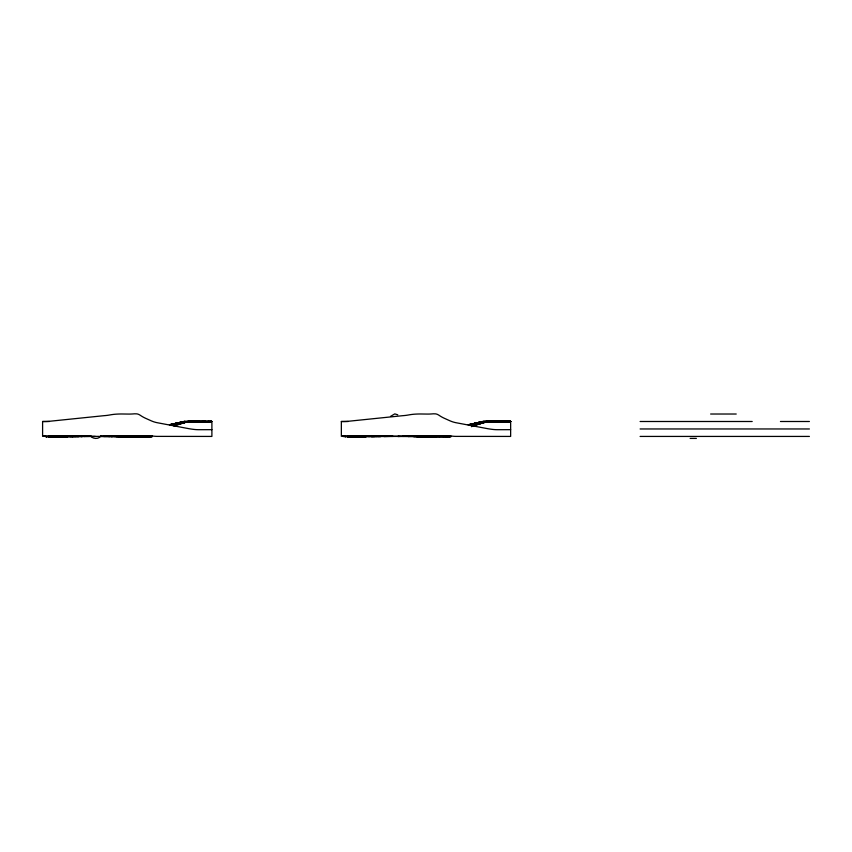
<?xml version="1.0" encoding="UTF-8"?>
<svg xmlns="http://www.w3.org/2000/svg" width="852" height="852" viewBox="0 0 852 852"><rect width="100%" height="100%" fill="white"/><g stroke="black" fill="none" stroke-linecap="round" stroke-linejoin="round"><path stroke-width="1.28" d="M101.132 435.809C98.651 439.611 92.58 439.078 90.078 435.585M390.525 416.383L394.764 413.891L397.788 414.817M371.461 435.617L365.998 436.575L347.51 436.458L361.312 436.543L367.989 435.787L361.418 436.586L347.595 436.661L367.617 435.968L347.052 436.245L371.951 436.032L362.366 436.426M65.04 436.426C53.474 437.342 76.435 434.903 64.89 436.426L68.107 435.883L48.553 436.661L72.878 436.437L48.149 436.032L72.835 436.543L78.938 435.968L48.543 436.682L81.675 436.426L47.254 436.426M192.648 421.41L186.098 421.985L199.304 421.506L186.567 421.921L173.904 426.149C173.776 423.274 206.312 419.322 185.885 422.06L211.892 421.495L211.892 436.426L156.981 436.384A34.612 34.612 0 0 1 151.688 435.862M371.334 435.628L369.129 436.426L371.919 435.723L368.778 436.426M484.479 422.06L471.422 426.607L487.237 421.495L483.435 422.443L486.673 421.495L510.646 421.495L510.646 436.426L455.735 436.384A34.612 34.612 0 0 1 450.442 435.862M473.478 425.159L485.544 421.793L479.229 423.348L488.643 421.495L510.646 421.495L490.922 421.399L504.235 421.506L491.615 421.431M483.35 422.496L489.985 421.325L503.798 421.484L485.981 421.655L489.985 421.314L504.022 421.495L486.023 421.591M175.001 425.01L186.993 421.761L211.892 421.484L188.899 421.495L174.916 425.02M473.744 425.01L485.747 421.761L504.128 421.495M473.669 425.02L479.708 423.146M180.251 423.774L186.332 421.942M366.956 435.862L364.805 436.426L368.096 435.681L364.709 436.426L367.01 435.873M185.779 422.272L188.899 421.495L198.953 421.506L192.563 421.431M486.204 421.719L489.24 421.495L483.127 421.495L468.249 424.839L483.137 421.484L498.42 421.495L483.137 421.484L468.206 424.754M186.939 421.772L180.677 423.274L189.858 421.495M187.451 421.719L190.486 421.495L181.412 422.038L211.892 421.495L184.383 421.495L169.484 424.765L184.383 421.484L211.892 421.495L187.344 421.484L193.138 421.442M185.768 422.23L188.899 421.495L198.793 421.516L192.36 421.325L189.144 421.495L205.396 421.484M480.166 422.145L474.213 423.519L483.148 421.495L491.892 421.442M485.693 421.772L479.463 423.22L485.544 421.793L492.041 421.452M504.416 421.399L498.175 421.559L510.646 421.495L504.576 422.113L510.646 421.495L497.898 421.399M60.503 436.416L73.091 435.734L70.205 436.426L48.33 436.437L73.197 436.032L48.149 436.032L75.945 436.426L54.23 436.107L57.276 436.437M81.973 436.426L83.464 436.096L67.052 436.426M67.649 436.011L48.692 436.48L73.187 436.256L70.152 436.426L72.282 435.713L67.276 436.618L48.138 435.979L60.897 436.394M169.452 424.754L184.383 421.484L199.613 421.495L187.27 421.591M416.117 436.426L412.943 435.936L430.558 436.426L420.611 436.426L423.976 436.639L435.234 435.734L431.421 436.437L419.919 436.181L433.615 436.394M123.966 435.713L114.392 436.448L151.305 436.405L132.933 436.256L151.081 436.426L145.096 436.416M181.401 422.028L184.405 421.495L175.459 423.519L184.383 421.495L181.401 422.028L190.465 421.495M480.166 422.038L486.194 421.399M61.259 436.448L73.229 435.894L48.457 436.639L67.915 436.192M68.203 435.915L48.585 436.543M142.273 436.426L119.024 436.661L114.061 435.67L120.356 436.49L132.667 435.873L120.228 436.512L114.807 435.873M487.653 421.495L477.695 424.264L488.643 421.495M374.624 436.426L377.692 435.968L368.383 436.426L383.698 435.904L380.588 436.426M414.53 435.638L419.173 436.426L426.149 435.841L416.894 436.426L429.759 436.437L427.619 436.426M139.76 436.426L151.944 436.181L121.208 436.171L127.331 435.915L121.335 436.554L115.457 435.958L127.821 436.426M129.525 436.426L132.593 435.936L122.358 436.522L135.585 436.49L119.834 436.554L133.562 436.426M428.279 436.426L431.346 435.936L413.976 436.501L408.779 435.862L437.108 436.416M67.915 435.936L64.624 436.426M366.711 435.958L347.435 436.48L380.397 436.426M64.699 436.426L67.819 435.968L48.33 436.437L67.233 436.543M70.013 436.426L72.984 435.99L66.807 436.49M419.887 436.064L451.219 436.49L419.216 436.49M434.382 436.437L437.981 435.926L423.668 436.607L417.118 435.734L420.515 436.426L438.088 436.213L431.9 436.426M354.496 436.362L347.488 436.693C365.007 435.553 346.647 437.79 342.76 436.107L345.955 436.458M139.632 436.426L117.597 436.107L145.298 436.384M148.791 436.426L122.443 436.618L131.719 436.245L125.074 436.405M118.343 436.426L115.371 435.819L121.548 436.554L127.672 436L110.494 436.096L132.369 436.032L103.497 435.915L109.418 436.554L148.61 436.426L133.157 436.426M393.251 436.426L390.216 436.203L420.441 436.426M400.919 436.426L420.718 436.139M124.104 436.426L133.413 436.16L121.272 436.288L133.423 436.416L121.101 435.947L135.692 436.426M432.06 436.501L418.864 436.533M426.415 436.405L413.571 436.448L420.75 436.181M69.821 436.426L72.921 436.181L60.311 436.288L78.65 436.426L60.311 436.149L66.424 436.48M488.867 421.495L485.832 421.729L510.646 421.495L507.568 421.527M420.643 435.894L422.613 436.426L419.812 435.915L425.68 436.203M363.122 436.426L366.104 436.203L347.36 436.522L371.983 435.894L365.945 436.522L346.902 436.032L350.065 436.426M353.005 436.267L366.104 436.203L353.655 436.405L365.476 436.458M190.188 421.495L187.163 421.697L199.666 421.495L193.5 421.495M417.736 436.426L424.967 436.597M419.983 436.362L426.202 436.501M114.211 436.426L111.197 436.426L124.573 436.426L121.602 436.565M363.048 436.426L366.126 436.288M447.076 436.426L450.08 436.245L425.585 436.575L430.792 436.405M121.24 436.49L127.459 435.766L110.962 436.48M490.922 421.399L497.515 421.506L486.577 421.495M365.817 436.426L359.097 436.501L371.941 436.256L347.158 436.352L360.982 436.512L353.016 436.33L360.385 436.512M45.657 436.362L44.08 436.309L46.924 436.618L43.91 435.777L46.86 436.746L61.504 436.512M48.479 436.735L55.199 436.362M114.402 436.448L121.996 436.139L114.317 436.448L121.996 436.224L115.861 436.448M427.438 436.469L419.152 436.671L412.826 435.766L415.776 436.426L413.465 435.841M138.993 436.426L142.508 436.245L136.299 436.426L139.313 436.362M344.41 436.426L342.887 436.437L346.008 436.426M422.496 436.426L420.526 435.851L441.027 436.426M127.15 436.501L133.381 436.309L130.377 436.426M425.318 436.618L443.785 436.426L423.976 436.639L428.556 436.426M121.793 435.894L126.81 436.277L121.889 435.894M431.24 436.512L435.202 436.32M420.451 436.565L414.36 436.203L426.351 436.171L415.073 436M133.253 436.426L135.83 436.32M428.865 436.49L432.07 436.341L426.958 436.554L440.26 436.543M408.481 436.416L420.675 436.299M428.183 436.512L432.07 436.341M196.216 421.495L205.609 421.506M364.858 436.426L347.488 436.693L360.119 436.49M121.101 436.426L145.032 436.426L138.951 436.49M371.621 436.543L374.699 436.426L368.501 436.426M408.268 436.543L411.26 436.426M428.844 436.426L425.83 436.543L437.481 436.448M121.389 436.543L124.467 436.426L120.228 436.512M138.801 436.416L128.918 436.373L148.259 436.426L129.163 436.437M420.079 436.416L426.266 436.437L414.285 436.16L421.016 436.426M426.277 436.341L410.728 436.426M61.184 436.469L67.393 436.267M131.378 436.426L121.847 436.171M145.128 436.533L148.259 436.426M415.542 435.904L420.526 436.341M132.039 436.405L125.659 436.597L132.976 436.405M126.203 436.597L132.539 436.405M82.314 436.426L80.802 436.469L91.494 436.373M353.079 436.522L346.892 435.979M135.5 436.522L138.759 436.426M426.106 436.512L429.536 436.362L425.627 436.426M87.916 436.426L91.047 436.352L66.392 436.256L79.257 436.426L72.495 436.458M115.744 436.448L121.847 436.288L115.915 436.49M359.395 436.405L353.303 436.48M437.651 436.352L447.385 436.426M497.813 421.42L490.773 421.548L497.142 421.495M114.179 436.48L100.557 436.426L109.812 436.426L103.614 436.469M443.658 436.501L450.846 436.426L438.514 436.426M419.035 436.501L425.446 436.352M123.519 436.501L152.22 436.416L140.143 436.426M145.841 436.458L152.093 436.33L48.788 436.426M362.217 436.426L356.019 436.426M120.356 436.49L127.406 436.522L121.197 436.277L127.31 436.501L124.2 436.426M145.681 436.48L148.706 436.426M365.157 436.384L392.548 436.426M414.679 436.469L411.623 436.426L426.596 436.426L420.515 435.745L423.668 436.426L421.218 435.947M419.503 436.49L424.136 436.426M447.332 436.426L430.974 436.49M143.221 436.33L128.94 436.426M411.537 436.426L402.442 436.384L408.566 436.426M189.655 421.495L192.999 421.442M133.082 436.469L152.093 436.33M141.879 436.469L151.028 436.416L140.069 436.426L152.338 436.405M362.111 436.426L359.065 436.149L380.727 436.426M430.803 436.469L415.201 436.48L412.538 435.606M122.741 436.575L135.724 436.469M144.904 436.501L151.028 436.416M428.375 436.49L434.903 436.405M494.352 421.495L497.6 421.452M114.04 436.405L110.653 436.235L112.166 436.426M378.022 436.469L381.078 436.426L378.022 436.426M383.602 436.426L389.801 436.352L371.28 436.437L377.361 436.426M66.552 436.426L60.354 436.49L66.467 436.426M111.143 436.448L112.73 436.426L100.653 436.426M384.135 436.437L390.248 436.373L384.124 436.426M399.396 436.426L397.841 436.448L400.898 436.426M444.595 436.458L447.545 436.426L441.432 436.533M365.188 436.458L371.674 436.181L359.906 436.448M132.987 436.48L139.078 436.437M447.907 436.426L451.177 436.501L447.79 436.426M371.248 436.458L380.418 436.426M429.067 436.426L436.16 436.416M489.069 421.495L510.646 421.495M79.289 436.458L73.165 436.426L83.145 436.437M414.328 436.416L407.98 436.107L414.615 436.448M103.699 436.426L109.78 436.426M145.852 436.426L152.093 436.426M423.913 436.512L432.315 436.426M438.897 436.426L448.131 436.426M710.621 414.019L736.234 414.019M42.6 436.426L42.6 421.495L49.469 421.495M341.354 436.426L341.354 421.495L348.223 421.495M640.108 421.495L752.188 421.495M780.443 421.495L809.4 421.495M640.108 428.961L809.4 428.961M211.892 429.674L199.581 429.696A44.208 44.208 0 0 1 193.436 429.355A91.76 91.76 0 0 1 187.355 428.386L157.098 422.688A28.553 28.553 0 0 1 151.262 420.835L145.649 418.321A34.431 34.431 0 0 1 140.271 415.275L138.94 414.519A8.169 8.169 0 0 0 136.821 413.87L134.531 413.806A56.328 56.328 0 0 1 128.301 414.072L122.156 413.987A80.333 80.333 0 0 0 116.021 414.168A53.538 53.538 0 0 0 109.961 414.935A53.431 53.431 0 0 1 103.869 415.691L48.756 421.357A70.631 70.631 0 0 1 42.6 421.495M510.646 429.674L498.335 429.696A44.208 44.208 0 0 1 492.19 429.355A91.76 91.76 0 0 1 486.109 428.386L455.852 422.688A28.553 28.553 0 0 1 450.016 420.835L444.403 418.321A34.431 34.431 0 0 1 439.025 415.275L437.694 414.519A8.169 8.169 0 0 0 435.574 413.87L433.285 413.806A56.328 56.328 0 0 1 427.054 414.072L420.909 413.987A80.333 80.333 0 0 0 414.775 414.168A53.538 53.538 0 0 0 408.715 414.935A53.431 53.431 0 0 1 402.623 415.691L347.51 421.357A70.631 70.631 0 0 1 341.354 421.495M84.667 436.426L95.317 436.426M139.877 436.437L151.081 436.426M347.552 436.426L450.719 436.426M640.108 436.426L809.4 436.426M690.131 438.407L696.382 438.407M359.725 436.426L369.502 436.394L362.792 436.426M72.548 436.426L78.682 436.426M431.964 436.405L438.194 436.426M146.278 436.426L152.21 436.501M109.738 436.416L111.314 436.416M133.689 436.426L127.662 436.405L133.828 436.437M437.907 436.405L450.016 436.469L446.906 436.426M365.348 436.416L371.632 436.437M443.647 436.416L446.725 436.426M83.847 436.426L87.713 436.426M125.808 436.448L122.645 436.426L130.739 436.522M444.808 436.405L450.378 436.458M368.873 436.426L377.585 436.48M144.893 436.416L150.942 436.501M117.363 436.426L114.243 436.022L121.016 436.49M83.315 436.426L84.902 436.448M491.774 421.442L498.079 421.506M422.4 436.448L415.819 435.894M414.413 436.426L424.669 436.458L414.285 436.075L417.299 436.426M437.939 436.416L444.212 436.512M138.354 436.416L144.446 436.533M60.567 436.405L67.084 436.575L51.237 436.426L54.347 436.512M198.761 421.516L185.821 422.187L198.835 421.506L192.36 421.325M446.65 436.426L443.647 436.277L449.696 436.501M117.129 436.437L114.157 435.862L120.462 436.49L114.072 435.766M123.391 436.32L124.275 436.341L121.176 435.851M350.012 436.426L353.133 436.501M151.677 436.426L145.543 436.288L151.624 436.458M146.171 436.416L152.306 436.554L146.054 436.405M362.526 436.426L365.668 436.522M54.698 436.448L48.223 436.235L51.322 436.426M420.228 436.426L423.625 436.575M416.66 436.426L413.337 436.288L416.404 436.426M365.146 436.256L368.192 436.426M119.024 436.661L115.531 436.426L118.63 436.661M119.056 436.426L122.273 436.661M45.38 436.426L43.921 435.841L46.998 436.554L43.889 435.713L46.828 436.767L45.294 436.426M422.901 436.426L419.898 436.043L422.848 436.426M345.795 436.618L342.76 436.107M415.286 435.958L419.173 436.426M417.192 436.426L414.125 435.819M120.313 436.426L116.841 435.755L119.514 436.426L117.416 435.777M114.892 435.883L120.121 436.533L114.583 435.755M415.041 435.723L417.576 436.426M121.623 435.83L123.583 436.426M413.273 435.862L415.201 436.48L412.805 435.628M117.32 435.777L119.216 436.426M114.445 435.766L116.351 436.426L114.2 435.66M419.535 435.723L420.228 435.968M208.793 421.431L205.822 422.113L208.804 421.495M426.213 435.766L420.079 436.522L426.213 435.766M426.458 435.926L423.423 436.426L426.458 435.926M133.434 436.022L130.452 436.437L133.434 436.022M83.432 436.32L81.909 436.426L83.432 436.32M488.942 421.495L485.917 421.697L489.016 421.495M55.092 436.384L48.553 436.661L55.092 436.384M82.335 436.394L80.812 436.448L82.335 436.394M205.662 421.41L202.574 421.495L205.662 421.41M489.261 421.495L486.204 421.452L489.218 421.495M72.793 436.48L69.694 436.426L72.835 436.543M496.95 421.516L490.06 421.325L496.897 421.527M365.945 436.522L362.856 436.426L365.987 436.543M118.492 436.426L115.499 436.022L118.439 436.426M345.88 436.49L342.738 435.777L345.805 436.522M420.004 436.661L415.882 436.426L420.004 436.661M45.529 436.426L44.016 436.181L45.476 436.426M422.741 436.426L419.738 435.766L422.613 436.426M416.745 436.501L414.764 435.745L416.745 436.501M344.229 436.426L342.717 435.713L344.197 436.426"/></g></svg>
